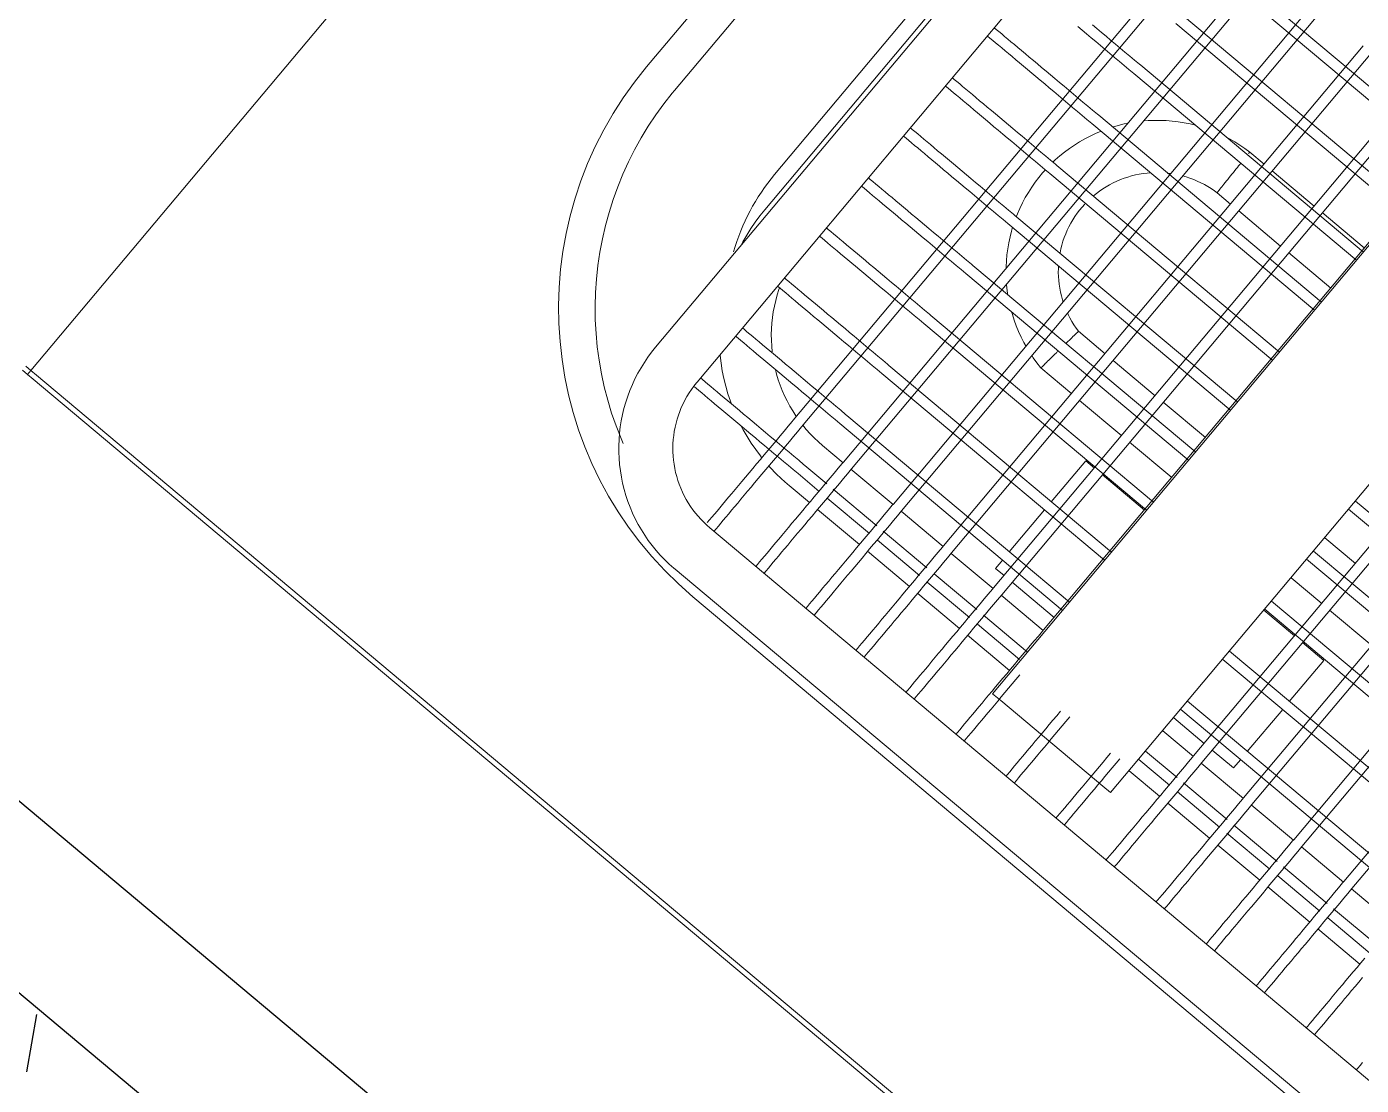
# Model space of a CAD drawing. Header units: metres. Extents: x 822482 to 822767, y 9662202 to 9662512.
# Drawn here: x 822649.1188 to 822649.3232, y 9662450.9258 to 9662451.088 of the extents above; entities that cross this region are included whole.
import ezdxf

# ---------------------------------------------------------------- set-up
doc = ezdxf.new("R2010")
doc.units = ezdxf.units.M
doc.layers.add('ARQ_NE_EQUIPAMENTOS', color=7, linetype='Continuous')
doc.layers.add('ARQ_NE_GRELHAS', color=7, linetype='Continuous', true_color=0x0032c7)
doc.layers.add('NE_PESSOAS', color=8, linetype='Continuous', lineweight=0)

# ---------------------------------------------------------------- blocks, each defined once
blk = doc.blocks.new('COZINHA TRAMONTINA')
at = {"lineweight": 0, "transparency": 33554687}
for p, q in [((-1.5992, 0.70307), (-1.5992, 0.70411)), ((-1.5992, 0.70307), (-1.2008, 0.70307)), ((-1.5992, 0.70196), (-1.5992, 0.70307)), ((-1.5992, 0.01584), (-1.5992, 0.70196)), ((-1.503, 0.66074), (-1.44, 0.66074)), ((-1.503, 0.65514), (-1.44, 0.65514)), ((-1.503, 0.65514), (-1.44, 0.65514)), ((-1.503, 0.63514), (-1.44, 0.63514)), ((-1.43935, 0.63208), (-1.535, 0.63208)), ((-1.44031, 0.63281), (-1.5081, 0.63281)), ((-1.535, 0.6238), (-1.4246, 0.6238)), ((-1.55914, 0.60794), (-1.55914, 0.32794)), ((-1.55086, 0.32794), (-1.55086, 0.60794)), ((-1.43, 0.60876), (-1.53, 0.60876)), ((-1.53, 0.60712), (-1.43, 0.60712)), ((-1.5606, 0.19628), (-1.5606, 0.60314)), ((-1.53582, 0.60294), (-1.53582, 0.59868)), ((-1.53418, 0.59857), (-1.53418, 0.60294)), ((-1.52582, 0.60294), (-1.52582, 0.55844)), ((-1.52418, 0.55844), (-1.52418, 0.60294)), ((-1.51582, 0.60294), (-1.51582, 0.55844)), ((-1.51418, 0.55844), (-1.51418, 0.60294)), ((-1.50582, 0.60294), (-1.50582, 0.55844)), ((-1.50418, 0.55844), (-1.50418, 0.60294)), ((-1.49582, 0.60294), (-1.49582, 0.55839)), ((-1.49418, 0.55839), (-1.49418, 0.60294)), ((-1.48582, 0.60294), (-1.48582, 0.55839)), ((-1.48418, 0.55839), (-1.48418, 0.60294)), ((-1.47582, 0.60294), (-1.47582, 0.55839)), ((-1.47418, 0.55839), (-1.47418, 0.60294)), ((-1.46582, 0.60294), (-1.46582, 0.55839)), ((-1.46418, 0.55839), (-1.46418, 0.60294)), ((-1.45582, 0.60294), (-1.45582, 0.55839)), ((-1.45418, 0.55839), (-1.45418, 0.60294)), ((-1.44582, 0.60294), (-1.44582, 0.55839)), ((-1.44418, 0.55839), (-1.44418, 0.60294)), ((-1.43582, 0.60294), (-1.43582, 0.55839)), ((-1.43418, 0.55839), (-1.43418, 0.60294)), ((-1.5381, 0.60281), (-1.5381, 0.59876)), ((-1.5301, 0.59873), (-1.5301, 0.60281)), ((-1.43, 0.59876), (-1.53, 0.59876)), ((-1.5381, 0.59715), (-1.5381, 0.58876)), ((-1.53582, 0.59708), (-1.53582, 0.58868)), ((-1.53418, 0.58857), (-1.53418, 0.59727)), ((-1.5301, 0.58873), (-1.5301, 0.59715)), ((-1.53, 0.59712), (-1.43, 0.59712)), ((-1.43, 0.58876), (-1.53, 0.58876)), ((-1.46421, 0.58921), (-1.46392, 0.58876)), ((-1.5381, 0.58715), (-1.5381, 0.57876)), ((-1.53582, 0.58708), (-1.53582, 0.57868)), ((-1.53418, 0.57857), (-1.53418, 0.58727)), ((-1.5301, 0.57873), (-1.5301, 0.58715)), ((-1.53, 0.58712), (-1.43, 0.58712)), ((-1.49951, 0.58485), (-1.49951, 0.5787)), ((-1.49151, 0.5787), (-1.49151, 0.58405)), ((-1.46162, 0.58144), (-1.46162, 0.57873)), ((-1.45362, 0.57873), (-1.45362, 0.5816)), ((-1.43, 0.57876), (-1.53, 0.57876)), ((-1.5381, 0.57711), (-1.5381, 0.56876)), ((-1.53582, 0.57711), (-1.53582, 0.56868)), ((-1.53418, 0.56857), (-1.53418, 0.57711)), ((-1.5301, 0.56873), (-1.5301, 0.57711)), ((-1.53, 0.57712), (-1.43, 0.57712)), ((-1.49951, 0.57711), (-1.49951, 0.5687)), ((-1.49151, 0.5687), (-1.49151, 0.57711)), ((-1.46162, 0.57711), (-1.46162, 0.56873)), ((-1.45362, 0.56873), (-1.45362, 0.57711)), ((-1.5275, 0.56873), (-1.5275, 0.57045)), ((-1.5275, 0.57045), (-1.52579, 0.57045)), ((-1.52422, 0.57045), (-1.51579, 0.57045)), ((-1.51422, 0.57045), (-1.506, 0.57045)), ((-1.506, 0.57045), (-1.506, 0.56871)), ((-1.43, 0.56876), (-1.53, 0.56876)), ((-1.5381, 0.56715), (-1.5381, 0.55876)), ((-1.53582, 0.56708), (-1.53582, 0.55868)), ((-1.53418, 0.55844), (-1.53418, 0.56727)), ((-1.5301, 0.55873), (-1.5301, 0.56715)), ((-1.53, 0.56712), (-1.43, 0.56712)), ((-1.5275, 0.55873), (-1.5275, 0.56715)), ((-1.506, 0.56715), (-1.506, 0.55871)), ((-1.49951, 0.56715), (-1.49951, 0.5587)), ((-1.49151, 0.5587), (-1.49151, 0.56715)), ((-1.46162, 0.56718), (-1.46162, 0.55873)), ((-1.45362, 0.55873), (-1.45362, 0.56717)), ((-1.41534, 0.55844), (-1.5425, 0.55844)), ((-1.5425, 0.55682), (-1.5425, 0.55844)), ((-1.43, 0.55876), (-1.53, 0.55876)), ((-1.5425, 0.53644), (-1.5425, 0.55682)), ((-1.5425, 0.53489), (-1.5425, 0.53644)), ((-1.5425, 0.53489), (-1.40874, 0.53489)), ((-1.5381, 0.53484), (-1.5381, 0.52876)), ((-1.53582, 0.53484), (-1.53582, 0.52868)), ((-1.53418, 0.52857), (-1.53418, 0.53484)), ((-1.5301, 0.52873), (-1.5301, 0.53484)), ((-1.5275, 0.52873), (-1.5275, 0.53484)), ((-1.52582, 0.53484), (-1.52582, 0.40844)), ((-1.52418, 0.40844), (-1.52418, 0.53484)), ((-1.51582, 0.53484), (-1.51582, 0.40844)), ((-1.51418, 0.40844), (-1.51418, 0.53484)), ((-1.506, 0.53484), (-1.506, 0.52871)), ((-1.50582, 0.53484), (-1.50582, 0.40844)), ((-1.50418, 0.40844), (-1.50418, 0.53484)), ((-1.49951, 0.53484), (-1.49951, 0.5287)), ((-1.49582, 0.53484), (-1.49582, 0.40839)), ((-1.49418, 0.40839), (-1.49418, 0.53484)), ((-1.49151, 0.5287), (-1.49151, 0.53484)), ((-1.48582, 0.53484), (-1.48582, 0.40839)), ((-1.48418, 0.40839), (-1.48418, 0.53484)), ((-1.53418, 0.51857), (-1.53418, 0.52727)), ((-1.43, 0.52876), (-1.53, 0.52876)), ((-1.5381, 0.52715), (-1.5381, 0.51876)), ((-1.53582, 0.52708), (-1.53582, 0.51868)), ((-1.5301, 0.51873), (-1.5301, 0.52715)), ((-1.53, 0.52712), (-1.43, 0.52712)), ((-1.5275, 0.52287), (-1.5275, 0.52715)), ((-1.506, 0.52715), (-1.506, 0.52287)), ((-1.49951, 0.52715), (-1.49951, 0.5187)), ((-1.5275, 0.52287), (-1.52579, 0.52287)), ((-1.52423, 0.52287), (-1.51579, 0.52287)), ((-1.51423, 0.52287), (-1.506, 0.52287)), ((-1.5381, 0.51715), (-1.5381, 0.50876)), ((-1.53582, 0.51723), (-1.53582, 0.50868)), ((-1.53418, 0.50857), (-1.53418, 0.51723)), ((-1.5301, 0.50873), (-1.5301, 0.51715)), ((-1.43, 0.51876), (-1.53, 0.51876)), ((-1.53, 0.51712), (-1.43, 0.51712)), ((-1.5381, 0.50715), (-1.5381, 0.49876)), ((-1.53582, 0.50708), (-1.53582, 0.49868)), ((-1.53418, 0.49857), (-1.53418, 0.50727)), ((-1.5301, 0.49873), (-1.5301, 0.50715)), ((-1.43, 0.50876), (-1.53, 0.50876)), ((-1.53, 0.50712), (-1.43, 0.50712)), ((-1.43, 0.49876), (-1.53, 0.49876)), ((-1.5381, 0.49715), (-1.5381, 0.48876)), ((-1.53582, 0.49708), (-1.53582, 0.48868)), ((-1.53418, 0.48857), (-1.53418, 0.49727)), ((-1.5301, 0.48873), (-1.5301, 0.49715)), ((-1.53, 0.49712), (-1.43, 0.49712))]:
    blk.add_line(p, q, dxfattribs=at)
at = {"lineweight": 0, "transparency": 33554687, "flags": 128}
for points in [[(-1.54948, 0.62644), (-1.54912, 0.62715), (-1.54813, 0.62898), (-1.54706, 0.63076), (-1.54592, 0.6325), (-1.54471, 0.63419), (-1.54343, 0.63584), (-1.54209, 0.63743), (-1.54069, 0.63896), (-1.53923, 0.64044), (-1.53771, 0.64186), (-1.53613, 0.64322), (-1.5345, 0.64451), (-1.53282, 0.64574), (-1.5311, 0.6469), (-1.52932, 0.64798), (-1.52751, 0.649), (-1.52566, 0.64994), (-1.52377, 0.65081), (-1.52184, 0.65161), (-1.51989, 0.65232), (-1.51791, 0.65296), (-1.51591, 0.65351), (-1.51388, 0.65399), (-1.51184, 0.65438), (-1.50978, 0.6547), (-1.50771, 0.65493), (-1.50564, 0.65507), (-1.50356, 0.65514), (-1.503, 0.65514)], [(-1.535, 0.63208), (-1.53597, 0.63206), (-1.53693, 0.632), (-1.53789, 0.63191), (-1.53885, 0.63177), (-1.5398, 0.6316), (-1.54074, 0.63139), (-1.54167, 0.63114), (-1.54259, 0.63086), (-1.5435, 0.63053), (-1.5444, 0.63018), (-1.54528, 0.62978), (-1.54615, 0.62935), (-1.547, 0.62889), (-1.54782, 0.62839), (-1.54863, 0.62786), (-1.54942, 0.6273), (-1.55018, 0.62671), (-1.55092, 0.62609), (-1.55163, 0.62544), (-1.55232, 0.62476), (-1.55298, 0.62405), (-1.55361, 0.62332), (-1.55421, 0.62256), (-1.55478, 0.62179), (-1.55531, 0.62098), (-1.55582, 0.62016), (-1.55629, 0.61932), (-1.55673, 0.61846), (-1.55713, 0.61758), (-1.5575, 0.61669), (-1.55783, 0.61578), (-1.55813, 0.61486), (-1.55839, 0.61393), (-1.55861, 0.61299), (-1.55879, 0.61204), (-1.55894, 0.61109), (-1.55904, 0.61013), (-1.55911, 0.60917), (-1.55914, 0.6082), (-1.55914, 0.60794)], [(-1.5081, 0.63281), (-1.5093, 0.63279), (-1.5105, 0.63271), (-1.5117, 0.63259), (-1.51288, 0.63243), (-1.51406, 0.63221), (-1.51465, 0.63208)], [(-1.55086, 0.60794), (-1.55085, 0.60857), (-1.55081, 0.60921), (-1.55074, 0.60984), (-1.55066, 0.61047), (-1.55054, 0.61109), (-1.5504, 0.61171), (-1.55024, 0.61232), (-1.55005, 0.61293), (-1.54984, 0.61353), (-1.54961, 0.61411), (-1.54935, 0.61469), (-1.54907, 0.61526), (-1.54876, 0.61582), (-1.54844, 0.61636), (-1.54809, 0.61689), (-1.54772, 0.61741), (-1.54733, 0.61791), (-1.54692, 0.6184), (-1.54649, 0.61886), (-1.54605, 0.61932), (-1.54558, 0.61975), (-1.5451, 0.62016), (-1.54461, 0.62056), (-1.5441, 0.62093), (-1.54357, 0.62128), (-1.54303, 0.62162), (-1.54247, 0.62193), (-1.54191, 0.62221), (-1.54133, 0.62248), (-1.54075, 0.62272), (-1.54015, 0.62294), (-1.53955, 0.62313), (-1.53894, 0.6233), (-1.53832, 0.62345), (-1.5377, 0.62357), (-1.53707, 0.62366), (-1.53644, 0.62373), (-1.53581, 0.62378), (-1.53517, 0.6238), (-1.535, 0.6238)], [(-1.53582, 0.60294), (-1.53582, 0.60391), (-1.53582, 0.60487), (-1.53582, 0.60583), (-1.53582, 0.60679), (-1.53582, 0.60774), (-1.53582, 0.60869), (-1.53582, 0.60962), (-1.53582, 0.61055), (-1.53582, 0.61146), (-1.53582, 0.61236), (-1.53582, 0.61324), (-1.53582, 0.61411), (-1.53582, 0.61495), (-1.53582, 0.61578), (-1.53582, 0.61659), (-1.53582, 0.61738), (-1.53582, 0.61814), (-1.53582, 0.61888), (-1.53582, 0.6196), (-1.53582, 0.62029), (-1.53582, 0.62095), (-1.53582, 0.62158), (-1.53582, 0.62218), (-1.53582, 0.62275), (-1.53582, 0.62329), (-1.53582, 0.62363)], [(-1.53418, 0.6238), (-1.53418, 0.62343), (-1.53418, 0.6229), (-1.53418, 0.62233), (-1.53418, 0.62174), (-1.53418, 0.62112), (-1.53418, 0.62047), (-1.53418, 0.61979), (-1.53418, 0.61908), (-1.53418, 0.61835), (-1.53418, 0.61759), (-1.53418, 0.61681), (-1.53418, 0.616), (-1.53418, 0.61518), (-1.53418, 0.61434), (-1.53418, 0.61347), (-1.53418, 0.6126), (-1.53418, 0.6117), (-1.53418, 0.61079), (-1.53418, 0.60987), (-1.53418, 0.60894), (-1.53418, 0.608), (-1.53418, 0.60705), (-1.53418, 0.60609), (-1.53418, 0.60513), (-1.53418, 0.60417), (-1.53418, 0.6032), (-1.53418, 0.60294)], [(-1.52962, 0.62371), (-1.53044, 0.62284), (-1.53122, 0.62193), (-1.53197, 0.62099), (-1.53268, 0.62002), (-1.53334, 0.61902), (-1.53397, 0.618), (-1.53418, 0.61763)], [(-1.52582, 0.60294), (-1.52582, 0.60391), (-1.52582, 0.60487), (-1.52582, 0.60583), (-1.52582, 0.60679), (-1.52582, 0.60774), (-1.52582, 0.60869), (-1.52582, 0.60962), (-1.52582, 0.61055), (-1.52582, 0.61146), (-1.52582, 0.61236), (-1.52582, 0.61324), (-1.52582, 0.61411), (-1.52582, 0.61495), (-1.52582, 0.61578), (-1.52582, 0.61659), (-1.52582, 0.61738), (-1.52582, 0.61814), (-1.52582, 0.61888), (-1.52582, 0.6196), (-1.52582, 0.62029), (-1.52582, 0.62095), (-1.52582, 0.62158), (-1.52582, 0.62218), (-1.52582, 0.62275), (-1.52582, 0.62329), (-1.52582, 0.62379)], [(-1.52418, 0.6238), (-1.52418, 0.62343), (-1.52418, 0.6229), (-1.52418, 0.62233), (-1.52418, 0.62174), (-1.52418, 0.62112), (-1.52418, 0.62047), (-1.52418, 0.61979), (-1.52418, 0.61908), (-1.52418, 0.61835), (-1.52418, 0.61759), (-1.52418, 0.61681), (-1.52418, 0.616), (-1.52418, 0.61518), (-1.52418, 0.61434), (-1.52418, 0.61347), (-1.52418, 0.6126), (-1.52418, 0.6117), (-1.52418, 0.61079), (-1.52418, 0.60987), (-1.52418, 0.60894), (-1.52418, 0.608), (-1.52418, 0.60705), (-1.52418, 0.60609), (-1.52418, 0.60513), (-1.52418, 0.60417), (-1.52418, 0.6032), (-1.52418, 0.60294)], [(-1.52405, 0.61797), (-1.52343, 0.61859), (-1.52279, 0.61919), (-1.52212, 0.61977), (-1.52143, 0.62031), (-1.52072, 0.62083), (-1.51999, 0.62132), (-1.51924, 0.62178), (-1.51847, 0.62221), (-1.51769, 0.62261), (-1.51689, 0.62298), (-1.51607, 0.62332), (-1.51582, 0.62341)], [(-1.51582, 0.60294), (-1.51582, 0.60391), (-1.51582, 0.60487), (-1.51582, 0.60583), (-1.51582, 0.60679), (-1.51582, 0.60774), (-1.51582, 0.60869), (-1.51582, 0.60962), (-1.51582, 0.61055), (-1.51582, 0.61146), (-1.51582, 0.61236), (-1.51582, 0.61324), (-1.51582, 0.61411), (-1.51582, 0.61495), (-1.51582, 0.61578), (-1.51582, 0.61659), (-1.51582, 0.61738), (-1.51582, 0.61814), (-1.51582, 0.61888), (-1.51582, 0.6196), (-1.51582, 0.62029), (-1.51582, 0.62095), (-1.51582, 0.62158), (-1.51582, 0.62218), (-1.51582, 0.62275), (-1.51582, 0.62329), (-1.51582, 0.62379)], [(-1.51418, 0.6238), (-1.51418, 0.62343), (-1.51418, 0.6229), (-1.51418, 0.62233), (-1.51418, 0.62174), (-1.51418, 0.62112), (-1.51418, 0.62047), (-1.51418, 0.61979), (-1.51418, 0.61908), (-1.51418, 0.61835), (-1.51418, 0.61759), (-1.51418, 0.61681), (-1.51418, 0.616), (-1.51418, 0.61518), (-1.51418, 0.61434), (-1.51418, 0.61347), (-1.51418, 0.6126), (-1.51418, 0.6117), (-1.51418, 0.61079), (-1.51418, 0.60987), (-1.51418, 0.60894), (-1.51418, 0.608), (-1.51418, 0.60705), (-1.51418, 0.60609), (-1.51418, 0.60513), (-1.51418, 0.60417), (-1.51418, 0.6032), (-1.51418, 0.60294)], [(-1.50582, 0.60294), (-1.50582, 0.60391), (-1.50582, 0.60487), (-1.50582, 0.60583), (-1.50582, 0.60679), (-1.50582, 0.60774), (-1.50582, 0.60869), (-1.50582, 0.60962), (-1.50582, 0.61055), (-1.50582, 0.61146), (-1.50582, 0.61236), (-1.50582, 0.61324), (-1.50582, 0.61411), (-1.50582, 0.61495), (-1.50582, 0.61578), (-1.50582, 0.61659), (-1.50582, 0.61738), (-1.50582, 0.61814), (-1.50582, 0.61888), (-1.50582, 0.6196), (-1.50582, 0.62029), (-1.50582, 0.62095), (-1.50582, 0.62158), (-1.50582, 0.62218), (-1.50582, 0.62275), (-1.50582, 0.62329), (-1.50582, 0.62379)], [(-1.50418, 0.6238), (-1.50418, 0.62343), (-1.50418, 0.6229), (-1.50418, 0.62233), (-1.50418, 0.62174), (-1.50418, 0.62112), (-1.50418, 0.62047), (-1.50418, 0.61979), (-1.50418, 0.61908), (-1.50418, 0.61835), (-1.50418, 0.61759), (-1.50418, 0.61681), (-1.50418, 0.616), (-1.50418, 0.61518), (-1.50418, 0.61434), (-1.50418, 0.61347), (-1.50418, 0.6126), (-1.50418, 0.6117), (-1.50418, 0.61079), (-1.50418, 0.60987), (-1.50418, 0.60894), (-1.50418, 0.608), (-1.50418, 0.60705), (-1.50418, 0.60609), (-1.50418, 0.60513), (-1.50418, 0.60417), (-1.50418, 0.6032), (-1.50418, 0.60294)], [(-1.49582, 0.60294), (-1.49582, 0.60391), (-1.49582, 0.60487), (-1.49582, 0.60583), (-1.49582, 0.60679), (-1.49582, 0.60774), (-1.49582, 0.60869), (-1.49582, 0.60962), (-1.49582, 0.61055), (-1.49582, 0.61146), (-1.49582, 0.61236), (-1.49582, 0.61324), (-1.49582, 0.61411), (-1.49582, 0.61495), (-1.49582, 0.61578), (-1.49582, 0.61659), (-1.49582, 0.61738), (-1.49582, 0.61814), (-1.49582, 0.61888), (-1.49582, 0.6196), (-1.49582, 0.62029), (-1.49582, 0.62095), (-1.49582, 0.62158), (-1.49582, 0.62218), (-1.49582, 0.62275), (-1.49582, 0.62329), (-1.49582, 0.62379)], [(-1.49418, 0.6238), (-1.49418, 0.62343), (-1.49418, 0.6229), (-1.49418, 0.62233), (-1.49418, 0.62174), (-1.49418, 0.62112), (-1.49418, 0.62047), (-1.49418, 0.61979), (-1.49418, 0.61908), (-1.49418, 0.61835), (-1.49418, 0.61759), (-1.49418, 0.61681), (-1.49418, 0.616), (-1.49418, 0.61518), (-1.49418, 0.61434), (-1.49418, 0.61347), (-1.49418, 0.6126), (-1.49418, 0.6117), (-1.49418, 0.61079), (-1.49418, 0.60987), (-1.49418, 0.60894), (-1.49418, 0.608), (-1.49418, 0.60705), (-1.49418, 0.60609), (-1.49418, 0.60513), (-1.49418, 0.60417), (-1.49418, 0.6032), (-1.49418, 0.60294)], [(-1.48582, 0.60294), (-1.48582, 0.60391), (-1.48582, 0.60487), (-1.48582, 0.60583), (-1.48582, 0.60679), (-1.48582, 0.60774), (-1.48582, 0.60869), (-1.48582, 0.60962), (-1.48582, 0.61055), (-1.48582, 0.61146), (-1.48582, 0.61236), (-1.48582, 0.61324), (-1.48582, 0.61411), (-1.48582, 0.61495), (-1.48582, 0.61578), (-1.48582, 0.61659), (-1.48582, 0.61738), (-1.48582, 0.61814), (-1.48582, 0.61888), (-1.48582, 0.6196), (-1.48582, 0.62029), (-1.48582, 0.62095), (-1.48582, 0.62158), (-1.48582, 0.62218), (-1.48582, 0.62275), (-1.48582, 0.62329), (-1.48582, 0.62379)], [(-1.48418, 0.6238), (-1.48418, 0.62343), (-1.48418, 0.6229), (-1.48418, 0.62233), (-1.48418, 0.62174), (-1.48418, 0.62112), (-1.48418, 0.62047), (-1.48418, 0.61979), (-1.48418, 0.61908), (-1.48418, 0.61835), (-1.48418, 0.61759), (-1.48418, 0.61681), (-1.48418, 0.616), (-1.48418, 0.61518), (-1.48418, 0.61434), (-1.48418, 0.61347), (-1.48418, 0.6126), (-1.48418, 0.6117), (-1.48418, 0.61079), (-1.48418, 0.60987), (-1.48418, 0.60894), (-1.48418, 0.608), (-1.48418, 0.60705), (-1.48418, 0.60609), (-1.48418, 0.60513), (-1.48418, 0.60417), (-1.48418, 0.6032), (-1.48418, 0.60294)], [(-1.47582, 0.60294), (-1.47582, 0.60391), (-1.47582, 0.60487), (-1.47582, 0.60583), (-1.47582, 0.60679), (-1.47582, 0.60774), (-1.47582, 0.60869), (-1.47582, 0.60962), (-1.47582, 0.61055), (-1.47582, 0.61146), (-1.47582, 0.61236), (-1.47582, 0.61324), (-1.47582, 0.61411), (-1.47582, 0.61495), (-1.47582, 0.61578), (-1.47582, 0.61659), (-1.47582, 0.61738), (-1.47582, 0.61814), (-1.47582, 0.61888), (-1.47582, 0.6196), (-1.47582, 0.62029), (-1.47582, 0.62095), (-1.47582, 0.62158), (-1.47582, 0.62218), (-1.47582, 0.62275), (-1.47582, 0.62329), (-1.47582, 0.62379)], [(-1.47418, 0.6238), (-1.47418, 0.62343), (-1.47418, 0.6229), (-1.47418, 0.62233), (-1.47418, 0.62174), (-1.47418, 0.62112), (-1.47418, 0.62047), (-1.47418, 0.61979), (-1.47418, 0.61908), (-1.47418, 0.61835), (-1.47418, 0.61759), (-1.47418, 0.61681), (-1.47418, 0.616), (-1.47418, 0.61518), (-1.47418, 0.61434), (-1.47418, 0.61347), (-1.47418, 0.6126), (-1.47418, 0.6117), (-1.47418, 0.61079), (-1.47418, 0.60987), (-1.47418, 0.60894), (-1.47418, 0.608), (-1.47418, 0.60705), (-1.47418, 0.60609), (-1.47418, 0.60513), (-1.47418, 0.60417), (-1.47418, 0.6032), (-1.47418, 0.60294)], [(-1.46582, 0.60294), (-1.46582, 0.60391), (-1.46582, 0.60487), (-1.46582, 0.60583), (-1.46582, 0.60679), (-1.46582, 0.60774), (-1.46582, 0.60869), (-1.46582, 0.60962), (-1.46582, 0.61055), (-1.46582, 0.61146), (-1.46582, 0.61236), (-1.46582, 0.61324), (-1.46582, 0.61411), (-1.46582, 0.61495), (-1.46582, 0.61578), (-1.46582, 0.61659), (-1.46582, 0.61738), (-1.46582, 0.61814), (-1.46582, 0.61888), (-1.46582, 0.6196), (-1.46582, 0.62029), (-1.46582, 0.62095), (-1.46582, 0.62158), (-1.46582, 0.62218), (-1.46582, 0.62275), (-1.46582, 0.62329), (-1.46582, 0.62379)], [(-1.46418, 0.6238), (-1.46418, 0.62343), (-1.46418, 0.6229), (-1.46418, 0.62233), (-1.46418, 0.62174), (-1.46418, 0.62112), (-1.46418, 0.62047), (-1.46418, 0.61979), (-1.46418, 0.61908), (-1.46418, 0.61835), (-1.46418, 0.61759), (-1.46418, 0.61681), (-1.46418, 0.616), (-1.46418, 0.61518), (-1.46418, 0.61434), (-1.46418, 0.61347), (-1.46418, 0.6126), (-1.46418, 0.6117), (-1.46418, 0.61079), (-1.46418, 0.60987), (-1.46418, 0.60894), (-1.46418, 0.608), (-1.46418, 0.60705), (-1.46418, 0.60609), (-1.46418, 0.60513), (-1.46418, 0.60417), (-1.46418, 0.6032), (-1.46418, 0.60294)], [(-1.45582, 0.60294), (-1.45582, 0.60391), (-1.45582, 0.60487), (-1.45582, 0.60583), (-1.45582, 0.60679), (-1.45582, 0.60774), (-1.45582, 0.60869), (-1.45582, 0.60962), (-1.45582, 0.61055), (-1.45582, 0.61146), (-1.45582, 0.61236), (-1.45582, 0.61324), (-1.45582, 0.61411)], [(-1.45418, 0.6126), (-1.45418, 0.6117), (-1.45418, 0.61079), (-1.45418, 0.60987), (-1.45418, 0.60894), (-1.45418, 0.608), (-1.45418, 0.60705), (-1.45418, 0.60609), (-1.45418, 0.60513), (-1.45418, 0.60417), (-1.45418, 0.6032), (-1.45418, 0.60294)], [(-1.52927, 0.60881), (-1.52924, 0.60889), (-1.52898, 0.60973), (-1.52869, 0.61056), (-1.52836, 0.61138), (-1.528, 0.61218), (-1.52761, 0.61297), (-1.52719, 0.61374), (-1.52674, 0.6145), (-1.52626, 0.61523), (-1.52582, 0.61585)], [(-1.53582, 0.61427), (-1.53606, 0.61368), (-1.53647, 0.61256), (-1.53684, 0.61142), (-1.53716, 0.61026), (-1.53744, 0.60909), (-1.53749, 0.60881)], [(-1.53, 0.60712), (-1.53097, 0.60712), (-1.53193, 0.60712), (-1.5329, 0.60712), (-1.53385, 0.60712), (-1.5348, 0.60712), (-1.53575, 0.60712), (-1.53668, 0.60712), (-1.53761, 0.60712), (-1.53852, 0.60712), (-1.53942, 0.60712), (-1.5403, 0.60712), (-1.54117, 0.60712), (-1.54202, 0.60712), (-1.54285, 0.60712), (-1.54366, 0.60712), (-1.54444, 0.60712), (-1.54521, 0.60712), (-1.54595, 0.60712), (-1.54666, 0.60712), (-1.54735, 0.60712), (-1.54801, 0.60712), (-1.54864, 0.60712), (-1.54924, 0.60712), (-1.54981, 0.60712), (-1.55035, 0.60712), (-1.55086, 0.60712)], [(-1.55049, 0.60876), (-1.54996, 0.60876), (-1.5494, 0.60876), (-1.5488, 0.60876), (-1.54818, 0.60876), (-1.54753, 0.60876), (-1.54685, 0.60876), (-1.54614, 0.60876), (-1.54541, 0.60876), (-1.54465, 0.60876), (-1.54387, 0.60876), (-1.54307, 0.60876), (-1.54224, 0.60876), (-1.5414, 0.60876), (-1.54054, 0.60876), (-1.53966, 0.60876), (-1.53876, 0.60876), (-1.53785, 0.60876), (-1.53693, 0.60876), (-1.536, 0.60876), (-1.53506, 0.60876), (-1.53411, 0.60876), (-1.53315, 0.60876), (-1.53219, 0.60876), (-1.53123, 0.60876), (-1.53026, 0.60876), (-1.53, 0.60876)], [(-1.53778, 0.60716), (-1.53784, 0.60673), (-1.53798, 0.60553), (-1.53806, 0.60434), (-1.5381, 0.60314), (-1.5381, 0.60281)], [(-1.5301, 0.60281), (-1.53008, 0.60369), (-1.53003, 0.60457), (-1.52994, 0.60545), (-1.52982, 0.60632), (-1.52967, 0.60715)], [(-1.4758, 0.60383), (-1.47645, 0.60385), (-1.47738, 0.60385), (-1.4783, 0.6038), (-1.47922, 0.60372), (-1.48014, 0.6036), (-1.48106, 0.60345), (-1.48196, 0.60326), (-1.48286, 0.60303), (-1.48375, 0.60277), (-1.48421, 0.60261)], [(-1.4658, 0.60111), (-1.46663, 0.60153), (-1.46747, 0.60192), (-1.46832, 0.60227), (-1.46919, 0.60259), (-1.47007, 0.60287), (-1.47096, 0.60312), (-1.47186, 0.60334), (-1.47277, 0.60351), (-1.47369, 0.60365), (-1.4742, 0.60371)], [(-1.48579, 0.60201), (-1.48634, 0.60177), (-1.48717, 0.60137), (-1.48799, 0.60094), (-1.48879, 0.60047), (-1.48957, 0.59998), (-1.49033, 0.59945), (-1.49106, 0.59889), (-1.4913, 0.5987)], [(-1.55086, 0.59876), (-1.55049, 0.59876), (-1.54996, 0.59876), (-1.5494, 0.59876), (-1.5488, 0.59876), (-1.54818, 0.59876), (-1.54753, 0.59876), (-1.54685, 0.59876), (-1.54614, 0.59876), (-1.54541, 0.59876), (-1.54465, 0.59876), (-1.54387, 0.59876), (-1.54307, 0.59876), (-1.54224, 0.59876), (-1.5414, 0.59876), (-1.54054, 0.59876), (-1.53966, 0.59876), (-1.53876, 0.59876), (-1.53785, 0.59876), (-1.53693, 0.59876), (-1.536, 0.59876), (-1.53506, 0.59876), (-1.53411, 0.59876), (-1.53315, 0.59876), (-1.53219, 0.59876), (-1.53123, 0.59876), (-1.53026, 0.59876), (-1.53, 0.59876)], [(-1.46226, 0.59876), (-1.46269, 0.5991), (-1.46344, 0.59965), (-1.46421, 0.60017)], [(-1.53, 0.59712), (-1.53097, 0.59712), (-1.53193, 0.59712), (-1.5329, 0.59712), (-1.53385, 0.59712), (-1.5348, 0.59712), (-1.53575, 0.59712), (-1.53668, 0.59712), (-1.53761, 0.59712), (-1.53852, 0.59712), (-1.53942, 0.59712), (-1.5403, 0.59712), (-1.54117, 0.59712), (-1.54202, 0.59712), (-1.54285, 0.59712), (-1.54366, 0.59712), (-1.54444, 0.59712), (-1.54521, 0.59712), (-1.54595, 0.59712), (-1.54666, 0.59712), (-1.54735, 0.59712), (-1.54801, 0.59712), (-1.54864, 0.59712), (-1.54924, 0.59712), (-1.54981, 0.59712), (-1.55035, 0.59712), (-1.55086, 0.59712)], [(-1.49314, 0.59705), (-1.49378, 0.59638), (-1.49421, 0.59589)], [(-1.45582, 0.59059), (-1.4562, 0.59137), (-1.45664, 0.59218), (-1.45712, 0.59298), (-1.45762, 0.59375), (-1.45816, 0.5945), (-1.45873, 0.59524), (-1.45932, 0.59595), (-1.45995, 0.59663), (-1.46048, 0.59718)], [(-1.48412, 0.59394), (-1.48358, 0.59422), (-1.48304, 0.59448), (-1.48248, 0.59473), (-1.48192, 0.59494), (-1.48135, 0.59514), (-1.48076, 0.59531), (-1.48018, 0.59546), (-1.47959, 0.59559), (-1.47899, 0.59569), (-1.47839, 0.59577), (-1.47779, 0.59582), (-1.47718, 0.59585), (-1.47658, 0.59585), (-1.47597, 0.59584)], [(-1.47417, 0.59563), (-1.47357, 0.59552), (-1.47298, 0.59538), (-1.4724, 0.59522), (-1.47182, 0.59503), (-1.47125, 0.59483), (-1.47069, 0.59459), (-1.47014, 0.59434), (-1.4696, 0.59407), (-1.46908, 0.59377), (-1.46856, 0.59345), (-1.46806, 0.59312), (-1.46757, 0.59276), (-1.4671, 0.59238), (-1.46664, 0.59199), (-1.46619, 0.59157), (-1.46582, 0.5912)], [(-1.49579, 0.59384), (-1.49605, 0.59346), (-1.49655, 0.59268), (-1.49701, 0.59188), (-1.49744, 0.59106), (-1.49784, 0.59022), (-1.4982, 0.58937), (-1.49846, 0.5887)], [(-1.4896, 0.5887), (-1.48939, 0.58904), (-1.48905, 0.58954), (-1.48868, 0.59002), (-1.4883, 0.59049), (-1.4879, 0.59095), (-1.48748, 0.59138), (-1.48705, 0.59181), (-1.4866, 0.59221), (-1.48613, 0.59259), (-1.48579, 0.59285)], [(-1.55087, 0.58876), (-1.55049, 0.58876), (-1.54996, 0.58876), (-1.5494, 0.58876), (-1.5488, 0.58876), (-1.54818, 0.58876), (-1.54753, 0.58876), (-1.54685, 0.58876), (-1.54614, 0.58876), (-1.54541, 0.58876), (-1.54465, 0.58876), (-1.54387, 0.58876), (-1.54307, 0.58876), (-1.54224, 0.58876), (-1.5414, 0.58876), (-1.54054, 0.58876), (-1.53966, 0.58876), (-1.53876, 0.58876), (-1.53785, 0.58876), (-1.53693, 0.58876), (-1.536, 0.58876), (-1.53506, 0.58876), (-1.53411, 0.58876), (-1.53315, 0.58876), (-1.53219, 0.58876), (-1.53123, 0.58876), (-1.53026, 0.58876), (-1.53, 0.58876)], [(-1.53, 0.58712), (-1.53097, 0.58712), (-1.53193, 0.58712), (-1.5329, 0.58712), (-1.53385, 0.58712), (-1.5348, 0.58712), (-1.53575, 0.58712), (-1.53668, 0.58712), (-1.53761, 0.58712), (-1.53852, 0.58712), (-1.53942, 0.58712), (-1.5403, 0.58712), (-1.54117, 0.58712), (-1.54202, 0.58712), (-1.54285, 0.58712), (-1.54366, 0.58712), (-1.54444, 0.58712), (-1.54521, 0.58712), (-1.54595, 0.58712), (-1.54666, 0.58712), (-1.54735, 0.58712), (-1.54801, 0.58712), (-1.54864, 0.58712), (-1.54924, 0.58712), (-1.54981, 0.58712), (-1.55035, 0.58712), (-1.55086, 0.58712)], [(-1.49896, 0.58715), (-1.49908, 0.58674), (-1.49931, 0.58584), (-1.49949, 0.58494), (-1.49951, 0.58485)], [(-1.49151, 0.58405), (-1.49136, 0.58464), (-1.4912, 0.58522), (-1.491, 0.58579), (-1.49079, 0.58636), (-1.49055, 0.58692), (-1.49044, 0.58715)], [(-1.46305, 0.58716), (-1.4628, 0.58661), (-1.46257, 0.58605), (-1.46237, 0.58548), (-1.46219, 0.5849), (-1.46204, 0.58431), (-1.46191, 0.58372), (-1.4618, 0.58313), (-1.46171, 0.58253), (-1.46165, 0.58192), (-1.46162, 0.58144)], [(-1.45362, 0.5816), (-1.45368, 0.58253), (-1.45377, 0.58345), (-1.4539, 0.58437), (-1.45406, 0.58528), (-1.45418, 0.58583)], [(-1.55087, 0.57876), (-1.55049, 0.57876), (-1.54996, 0.57876), (-1.5494, 0.57876), (-1.5488, 0.57876), (-1.54818, 0.57876), (-1.54753, 0.57876), (-1.54685, 0.57876), (-1.54614, 0.57876), (-1.54541, 0.57876), (-1.54465, 0.57876), (-1.54387, 0.57876), (-1.54307, 0.57876), (-1.54224, 0.57876), (-1.5414, 0.57876), (-1.54054, 0.57876), (-1.53966, 0.57876), (-1.53876, 0.57876), (-1.53785, 0.57876), (-1.53693, 0.57876), (-1.536, 0.57876), (-1.53506, 0.57876), (-1.53411, 0.57876), (-1.53315, 0.57876), (-1.53219, 0.57876), (-1.53123, 0.57876), (-1.53026, 0.57876), (-1.53, 0.57876)], [(-1.53, 0.57712), (-1.53097, 0.57712), (-1.53193, 0.57712), (-1.5329, 0.57712), (-1.53385, 0.57712), (-1.5348, 0.57712), (-1.53575, 0.57712), (-1.53668, 0.57712), (-1.53761, 0.57712), (-1.53852, 0.57712), (-1.53942, 0.57712), (-1.5403, 0.57712), (-1.54117, 0.57712), (-1.54202, 0.57712), (-1.54285, 0.57712), (-1.54366, 0.57712), (-1.54444, 0.57712), (-1.54521, 0.57712), (-1.54595, 0.57712), (-1.54666, 0.57712), (-1.54735, 0.57712), (-1.54801, 0.57712), (-1.54864, 0.57712), (-1.54924, 0.57712), (-1.54981, 0.57712), (-1.55035, 0.57712), (-1.55086, 0.57712)], [(-1.55088, 0.56876), (-1.55049, 0.56876), (-1.54996, 0.56876), (-1.5494, 0.56876), (-1.5488, 0.56876), (-1.54818, 0.56876), (-1.54753, 0.56876), (-1.54685, 0.56876), (-1.54614, 0.56876), (-1.54541, 0.56876), (-1.54465, 0.56876), (-1.54387, 0.56876), (-1.54307, 0.56876), (-1.54224, 0.56876), (-1.5414, 0.56876), (-1.54054, 0.56876), (-1.53966, 0.56876), (-1.53876, 0.56876), (-1.53785, 0.56876), (-1.53693, 0.56876), (-1.536, 0.56876), (-1.53506, 0.56876), (-1.53411, 0.56876), (-1.53315, 0.56876), (-1.53219, 0.56876), (-1.53123, 0.56876), (-1.53026, 0.56876), (-1.53, 0.56876)], [(-1.53, 0.56712), (-1.53097, 0.56712), (-1.53193, 0.56712), (-1.5329, 0.56712), (-1.53385, 0.56712), (-1.5348, 0.56712), (-1.53575, 0.56712), (-1.53668, 0.56712), (-1.53761, 0.56712), (-1.53852, 0.56712), (-1.53942, 0.56712), (-1.5403, 0.56712), (-1.54117, 0.56712), (-1.54202, 0.56712), (-1.54285, 0.56712), (-1.54366, 0.56712), (-1.54444, 0.56712), (-1.54521, 0.56712), (-1.54595, 0.56712), (-1.54666, 0.56712), (-1.54735, 0.56712), (-1.54801, 0.56712), (-1.54864, 0.56712), (-1.54924, 0.56712), (-1.54981, 0.56712), (-1.55035, 0.56712), (-1.55086, 0.56712)], [(-1.55088, 0.55876), (-1.55049, 0.55876), (-1.54996, 0.55876), (-1.5494, 0.55876), (-1.5488, 0.55876), (-1.54818, 0.55876), (-1.54753, 0.55876), (-1.54685, 0.55876), (-1.54614, 0.55876), (-1.54541, 0.55876), (-1.54465, 0.55876), (-1.54387, 0.55876), (-1.54307, 0.55876), (-1.54224, 0.55876), (-1.5414, 0.55876), (-1.54054, 0.55876), (-1.53966, 0.55876), (-1.53876, 0.55876), (-1.53785, 0.55876), (-1.53693, 0.55876), (-1.536, 0.55876), (-1.53506, 0.55876), (-1.53411, 0.55876), (-1.53315, 0.55876), (-1.53219, 0.55876), (-1.53123, 0.55876), (-1.53026, 0.55876), (-1.53, 0.55876)], [(-1.53761, 0.55712), (-1.53852, 0.55712), (-1.53942, 0.55712), (-1.5403, 0.55712), (-1.54117, 0.55712), (-1.54202, 0.55712), (-1.54285, 0.55712), (-1.54366, 0.55712), (-1.54444, 0.55712), (-1.54521, 0.55712), (-1.54595, 0.55712), (-1.54666, 0.55712), (-1.54735, 0.55712), (-1.54801, 0.55712), (-1.54864, 0.55712), (-1.54924, 0.55712), (-1.54981, 0.55712), (-1.55035, 0.55712), (-1.55086, 0.55712)], [(-1.55089, 0.54876), (-1.55049, 0.54876), (-1.54996, 0.54876), (-1.5494, 0.54876), (-1.5488, 0.54876), (-1.54818, 0.54876), (-1.54753, 0.54876), (-1.54685, 0.54876), (-1.54614, 0.54876), (-1.54541, 0.54876), (-1.54465, 0.54876), (-1.54387, 0.54876), (-1.54307, 0.54876), (-1.54224, 0.54876), (-1.5414, 0.54876), (-1.54054, 0.54876), (-1.53966, 0.54876), (-1.53876, 0.54876), (-1.53785, 0.54876)], [(-1.53761, 0.54712), (-1.53852, 0.54712), (-1.53942, 0.54712), (-1.5403, 0.54712), (-1.54117, 0.54712), (-1.54202, 0.54712), (-1.54285, 0.54712), (-1.54366, 0.54712), (-1.54444, 0.54712), (-1.54521, 0.54712), (-1.54595, 0.54712), (-1.54666, 0.54712), (-1.54735, 0.54712), (-1.54801, 0.54712), (-1.54864, 0.54712), (-1.54924, 0.54712), (-1.54981, 0.54712), (-1.55035, 0.54712), (-1.55086, 0.54712)], [(-1.55089, 0.53876), (-1.55049, 0.53876), (-1.54996, 0.53876), (-1.5494, 0.53876), (-1.5488, 0.53876), (-1.54818, 0.53876), (-1.54753, 0.53876), (-1.54685, 0.53876), (-1.54614, 0.53876), (-1.54541, 0.53876), (-1.54465, 0.53876), (-1.54387, 0.53876), (-1.54307, 0.53876), (-1.54224, 0.53876), (-1.5414, 0.53876), (-1.54054, 0.53876), (-1.53966, 0.53876), (-1.53876, 0.53876), (-1.53785, 0.53876)], [(-1.53761, 0.53712), (-1.53852, 0.53712), (-1.53942, 0.53712), (-1.5403, 0.53712), (-1.54117, 0.53712), (-1.54202, 0.53712), (-1.54285, 0.53712), (-1.54366, 0.53712), (-1.54444, 0.53712), (-1.54521, 0.53712), (-1.54595, 0.53712), (-1.54666, 0.53712), (-1.54735, 0.53712), (-1.54801, 0.53712), (-1.54864, 0.53712), (-1.54924, 0.53712), (-1.54981, 0.53712), (-1.55035, 0.53712), (-1.55086, 0.53712)], [(-1.5509, 0.52876), (-1.55049, 0.52876), (-1.54996, 0.52876), (-1.5494, 0.52876), (-1.5488, 0.52876), (-1.54818, 0.52876), (-1.54753, 0.52876), (-1.54685, 0.52876), (-1.54614, 0.52876), (-1.54541, 0.52876), (-1.54465, 0.52876), (-1.54387, 0.52876), (-1.54307, 0.52876), (-1.54224, 0.52876), (-1.5414, 0.52876), (-1.54054, 0.52876), (-1.53966, 0.52876), (-1.53876, 0.52876), (-1.53785, 0.52876), (-1.53693, 0.52876), (-1.536, 0.52876), (-1.53506, 0.52876), (-1.53411, 0.52876), (-1.53315, 0.52876), (-1.53219, 0.52876), (-1.53123, 0.52876), (-1.53026, 0.52876), (-1.53, 0.52876)], [(-1.53, 0.52712), (-1.53097, 0.52712), (-1.53193, 0.52712), (-1.5329, 0.52712), (-1.53385, 0.52712), (-1.5348, 0.52712), (-1.53575, 0.52712), (-1.53668, 0.52712), (-1.53761, 0.52712), (-1.53852, 0.52712), (-1.53942, 0.52712), (-1.5403, 0.52712), (-1.54117, 0.52712), (-1.54202, 0.52712), (-1.54285, 0.52712), (-1.54366, 0.52712), (-1.54444, 0.52712), (-1.54521, 0.52712), (-1.54595, 0.52712), (-1.54666, 0.52712), (-1.54735, 0.52712), (-1.54801, 0.52712), (-1.54864, 0.52712), (-1.54924, 0.52712), (-1.54981, 0.52712), (-1.55035, 0.52712), (-1.55086, 0.52712)], [(-1.5509, 0.51876), (-1.55049, 0.51876), (-1.54996, 0.51876), (-1.5494, 0.51876), (-1.5488, 0.51876), (-1.54818, 0.51876), (-1.54753, 0.51876), (-1.54685, 0.51876), (-1.54614, 0.51876), (-1.54541, 0.51876), (-1.54465, 0.51876), (-1.54387, 0.51876), (-1.54307, 0.51876), (-1.54224, 0.51876), (-1.5414, 0.51876), (-1.54054, 0.51876), (-1.53966, 0.51876), (-1.53876, 0.51876), (-1.53785, 0.51876), (-1.53693, 0.51876), (-1.536, 0.51876), (-1.53506, 0.51876), (-1.53411, 0.51876), (-1.53315, 0.51876), (-1.53219, 0.51876), (-1.53123, 0.51876), (-1.53026, 0.51876), (-1.53, 0.51876)], [(-1.53, 0.51712), (-1.53097, 0.51712), (-1.53193, 0.51712), (-1.5329, 0.51712), (-1.53385, 0.51712), (-1.5348, 0.51712), (-1.53575, 0.51712), (-1.53668, 0.51712), (-1.53761, 0.51712), (-1.53852, 0.51712), (-1.53942, 0.51712), (-1.5403, 0.51712), (-1.54117, 0.51712), (-1.54202, 0.51712), (-1.54285, 0.51712), (-1.54366, 0.51712), (-1.54444, 0.51712), (-1.54521, 0.51712), (-1.54595, 0.51712), (-1.54666, 0.51712), (-1.54735, 0.51712), (-1.54801, 0.51712), (-1.54864, 0.51712), (-1.54924, 0.51712), (-1.54981, 0.51712), (-1.55035, 0.51712), (-1.55086, 0.51712)], [(-1.55086, 0.50876), (-1.55049, 0.50876), (-1.54996, 0.50876), (-1.5494, 0.50876), (-1.5488, 0.50876), (-1.54818, 0.50876), (-1.54753, 0.50876), (-1.54685, 0.50876), (-1.54614, 0.50876), (-1.54541, 0.50876), (-1.54465, 0.50876), (-1.54387, 0.50876), (-1.54307, 0.50876), (-1.54224, 0.50876), (-1.5414, 0.50876), (-1.54054, 0.50876), (-1.53966, 0.50876), (-1.53876, 0.50876), (-1.53785, 0.50876), (-1.53693, 0.50876), (-1.536, 0.50876), (-1.53506, 0.50876), (-1.53411, 0.50876), (-1.53315, 0.50876), (-1.53219, 0.50876), (-1.53123, 0.50876), (-1.53026, 0.50876), (-1.53, 0.50876)], [(-1.53, 0.50712), (-1.53097, 0.50712), (-1.53193, 0.50712), (-1.5329, 0.50712), (-1.53385, 0.50712), (-1.5348, 0.50712), (-1.53575, 0.50712), (-1.53668, 0.50712), (-1.53761, 0.50712), (-1.53852, 0.50712), (-1.53942, 0.50712), (-1.5403, 0.50712), (-1.54117, 0.50712), (-1.54202, 0.50712), (-1.54285, 0.50712), (-1.54366, 0.50712), (-1.54444, 0.50712), (-1.54521, 0.50712), (-1.54595, 0.50712), (-1.54666, 0.50712), (-1.54735, 0.50712), (-1.54801, 0.50712), (-1.54864, 0.50712), (-1.54924, 0.50712), (-1.54981, 0.50712), (-1.55035, 0.50712), (-1.55086, 0.50712)], [(-1.55086, 0.49876), (-1.55049, 0.49876), (-1.54996, 0.49876), (-1.5494, 0.49876), (-1.5488, 0.49876), (-1.54818, 0.49876), (-1.54753, 0.49876), (-1.54685, 0.49876), (-1.54614, 0.49876), (-1.54541, 0.49876), (-1.54465, 0.49876), (-1.54387, 0.49876), (-1.54307, 0.49876), (-1.54224, 0.49876), (-1.5414, 0.49876), (-1.54054, 0.49876), (-1.53966, 0.49876), (-1.53876, 0.49876), (-1.53785, 0.49876), (-1.53693, 0.49876), (-1.536, 0.49876), (-1.53506, 0.49876), (-1.53411, 0.49876), (-1.53315, 0.49876), (-1.53219, 0.49876), (-1.53123, 0.49876), (-1.53026, 0.49876), (-1.53, 0.49876)], [(-1.53, 0.49712), (-1.53097, 0.49712), (-1.53193, 0.49712), (-1.5329, 0.49712), (-1.53385, 0.49712), (-1.5348, 0.49712), (-1.53575, 0.49712), (-1.53668, 0.49712), (-1.53761, 0.49712), (-1.53852, 0.49712), (-1.53942, 0.49712), (-1.5403, 0.49712), (-1.54117, 0.49712), (-1.54202, 0.49712), (-1.54285, 0.49712), (-1.54366, 0.49712), (-1.54444, 0.49712), (-1.54521, 0.49712), (-1.54595, 0.49712), (-1.54666, 0.49712), (-1.54735, 0.49712), (-1.54801, 0.49712), (-1.54864, 0.49712), (-1.54924, 0.49712), (-1.54981, 0.49712), (-1.55035, 0.49712), (-1.55086, 0.49712)], [(-1.55086, 0.48876), (-1.55049, 0.48876), (-1.54996, 0.48876), (-1.5494, 0.48876), (-1.5488, 0.48876), (-1.54818, 0.48876), (-1.54753, 0.48876), (-1.54685, 0.48876), (-1.54614, 0.48876), (-1.54541, 0.48876), (-1.54465, 0.48876), (-1.54387, 0.48876), (-1.54307, 0.48876), (-1.54224, 0.48876), (-1.5414, 0.48876), (-1.54054, 0.48876), (-1.53966, 0.48876), (-1.53876, 0.48876), (-1.53785, 0.48876), (-1.53693, 0.48876)], [(-1.53942, 0.48712), (-1.5403, 0.48712), (-1.54117, 0.48712), (-1.54202, 0.48712), (-1.54285, 0.48712), (-1.54366, 0.48712), (-1.54444, 0.48712), (-1.54521, 0.48712), (-1.54595, 0.48712), (-1.54666, 0.48712), (-1.54735, 0.48712), (-1.54801, 0.48712), (-1.54864, 0.48712), (-1.54924, 0.48712), (-1.54981, 0.48712), (-1.55035, 0.48712), (-1.55086, 0.48712)], [(-1.55086, 0.47876), (-1.55049, 0.47876), (-1.54996, 0.47876), (-1.5494, 0.47876)]]:
    blk.add_lwpolyline(points, dxfattribs=at)
at = {"lineweight": 0, "transparency": 33554687}
for radius, end in [(0.0576, 180), (0.032, 114.2339)]:
    blk.add_arc((-1.503, 0.60314), radius, 90, end, dxfattribs=at)
for points, knots in [([(-1.49951, 0.58485), (-1.49951, 0.58485), (-1.49934, 0.58483), (-1.49863, 0.58477), (-1.49755, 0.58467), (-1.49653, 0.58457), (-1.49593, 0.58451), (-1.49579, 0.5845)], [-1, -1, -1, -1, -0.8888889, -0.7777778, -0.6666667, -0.5555556, -0.5229269, -0.5229269, -0.5229269, -0.5229269]), ([(-1.49419, 0.58434), (-1.49396, 0.58431), (-1.4933, 0.58424), (-1.49238, 0.58415), (-1.49167, 0.58407), (-1.49151, 0.58405), (-1.49151, 0.58405)], [-0.393297, -0.393297, -0.393297, -0.393297, -0.3333333, -0.2222222, -0.1111111, 0, 0, 0, 0]), ([(-1.45578, 0.58156), (-1.45614, 0.58155), (-1.45698, 0.58154), (-1.45833, 0.58151), (-1.45967, 0.58148), (-1.46075, 0.58146), (-1.46146, 0.58144), (-1.46162, 0.58144), (-1.46162, 0.58144)], [0.3476358, 0.3476358, 0.3476358, 0.3476358, 0.4444444, 0.5555556, 0.6666667, 0.7777778, 0.8888889, 1, 1, 1, 1]), ([(-1.45362, 0.5816), (-1.45362, 0.5816), (-1.45375, 0.5816), (-1.45404, 0.5816), (-1.45416, 0.58159)], [0, 0, 0, 0, 0.1111111, 0.167111, 0.167111, 0.167111, 0.167111])]:
    blk.add_open_spline(points, degree=3, knots=knots, dxfattribs=at)
at = {"layer": 'NE_PESSOAS', "lineweight": 0, "transparency": 33554687}
for p, q in [((-1.6, 0.70307), (-1.6, 0.70411)), ((-1.6, 0.70307), (-1.5992, 0.70307)), ((-1.6, 0.70196), (-1.6, 0.70307)), ((-1.5992, 0.70411), (-1.5992, 0.70307)), ((-1.5992, 0.70307), (-1.5992, 0.70196)), ((-1.6, 0.01584), (-1.6, 0.70196)), ((-1.5992, 0.70196), (-1.5992, 0.01584)), ((-1.44, 0.63514), (-1.503, 0.63514))]:
    blk.add_line(p, q, dxfattribs=at)
blk.add_arc((-1.503, 0.60314), 0.032, 90, 114.2339, dxfattribs=at)
blk = doc.blocks.new('GRELHAS')
at = {"layer": 'ARQ_NE_GRELHAS', "transparency": 33554687}
h = blk.add_hatch(dxfattribs=at)
h.set_pattern_fill('HEX', color=256, scale=0.004, angle=180, style=0)
h.set_pattern_definition([(180, (446.971009, -439.60719), (-1e-17, -0.0219970453), [0.0127, -0.0254]), (300, (446.971009, -439.60719), (0.01905, 0.0109985226), [0.0127, -0.0254]), (240, (446.958309, -439.60719), (0.01905, -0.0109985226), [0.0127, -0.0254])])
h.paths.add_polyline_path([(737.82431, -131.4376), (737.82431, -131.22771), (736.86118, -131.22771), (736.86118, -131.4376)])
for points in [[(737.84708, -131.2101), (736.83408, -131.2101), (736.83408, -131.4601), (737.84708, -131.4601)], [(737.82431, -131.4376), (736.86118, -131.4376), (736.86118, -131.22771), (737.82431, -131.22771)]]:
    blk.add_lwpolyline(points, close=True, dxfattribs=at)
blk = doc.blocks.new('A$C8f1b9c42')
at = {"layer": 'ARQ_NE_EQUIPAMENTOS', "linetype": 'Continuous', "lineweight": 0, "transparency": 33554687, "rotation": 270}
blk.add_blockref('COZINHA TRAMONTINA', (372.11813, -253.4648), dxfattribs=at)
at = {"layer": 'ARQ_NE_GRELHAS', "linetype": 'Continuous', "transparency": 33554687}
blk.add_blockref('GRELHAS', (-364.93909, -120.35377), dxfattribs=at)

msp = doc.modelspace()

# ---------------------------------------------------------------- block references
at = {"ltscale": 10, "rotation": 140.0090103764572}
msp.add_blockref('A$C8f1b9c42', (822772.88904, 9662018.46966), dxfattribs=at)

doc.saveas('drawing.dxf')
